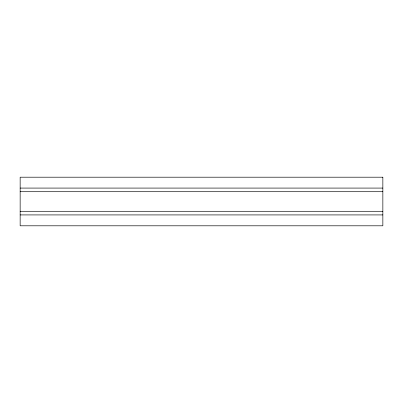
<?xml version="1.0" encoding="UTF-8"?>
<svg xmlns="http://www.w3.org/2000/svg" width="403" height="403" viewBox="0 0 403 403"><rect width="100%" height="100%" fill="white"/><g stroke="black" fill="none" stroke-linecap="round" stroke-linejoin="round"><path stroke-width="0.6" d="M20.15 188.08L382.85 188.08M20.15 191.707L382.85 191.707M20.15 211.293L382.85 211.293M20.15 214.92L382.85 214.92M382.85 177.199L20.15 177.199L20.15 225.801L382.85 225.801L382.85 177.199"/></g></svg>
